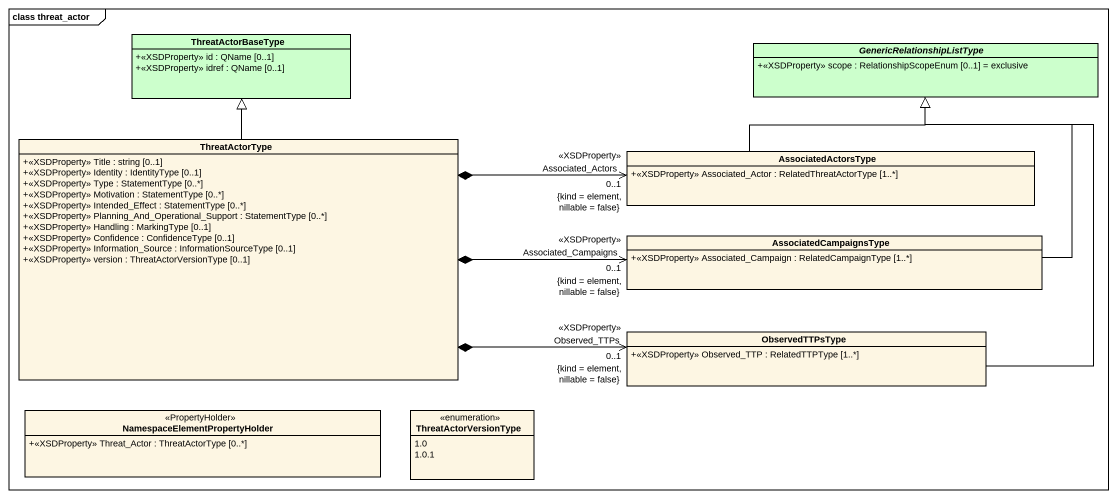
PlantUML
@startuml
mainframe class threat_actor
hide circle
hide empty members
skinparam classAttributeIconSize 0
class ThreatActorBaseType #CCFFCC {
  +<<XSDProperty>> id : QName [0..1]
  +<<XSDProperty>> idref : QName [0..1]
}
abstract class GenericRelationshipListType #CCFFCC {
  +<<XSDProperty>> scope : RelationshipScopeEnum [0..1] = exclusive
}
class ThreatActorType {
  +<<XSDProperty>> Title : string [0..1]
  +<<XSDProperty>> Identity : IdentityType [0..1]
  +<<XSDProperty>> Type : StatementType [0..*]
  +<<XSDProperty>> Motivation : StatementType [0..*]
  +<<XSDProperty>> Intended_Effect : StatementType [0..*]
  +<<XSDProperty>> Planning_And_Operational_Support : StatementType [0..*]
  +<<XSDProperty>> Handling : MarkingType [0..1]
  +<<XSDProperty>> Confidence : ConfidenceType [0..1]
  +<<XSDProperty>> Information_Source : InformationSourceType [0..1]
  +<<XSDProperty>> version : ThreatActorVersionType [0..1]
}
class AssociatedActorsType {
  +<<XSDProperty>> Associated_Actor : RelatedThreatActorType [1..*]
}
class AssociatedCampaignsType {
  +<<XSDProperty>> Associated_Campaign : RelatedCampaignType [1..*]
}
class ObservedTTPsType {
  +<<XSDProperty>> Observed_TTP : RelatedTTPType [1..*]
}
class "NamespaceElementPropertyHolder" as NamespaceElementPropertyHold <<PropertyHolder>> {
  +<<XSDProperty>> Threat_Actor : ThreatActorType [0..*]
}
enum ThreatActorVersionType {
  1.0
  1.0.1
}
ThreatActorType -up-|> ThreatActorBaseType
AssociatedActorsType -up-|> GenericRelationshipListType
AssociatedActorsType "Associated_Actors\n<<XSDProperty>>\n0..1\n{kind = element, nillable = false}" <-left-* ThreatActorType
AssociatedCampaignsType -up-|> GenericRelationshipListType
AssociatedCampaignsType "Associated_Campaigns\n<<XSDProperty>>\n0..1\n{kind = element, nillable = false}" <-left-* ThreatActorType
ObservedTTPsType -up-|> GenericRelationshipListType
ObservedTTPsType "Observed_TTPs\n<<XSDProperty>>\n0..1\n{kind = element, nillable = false}" <-left-* ThreatActorType
@enduml
